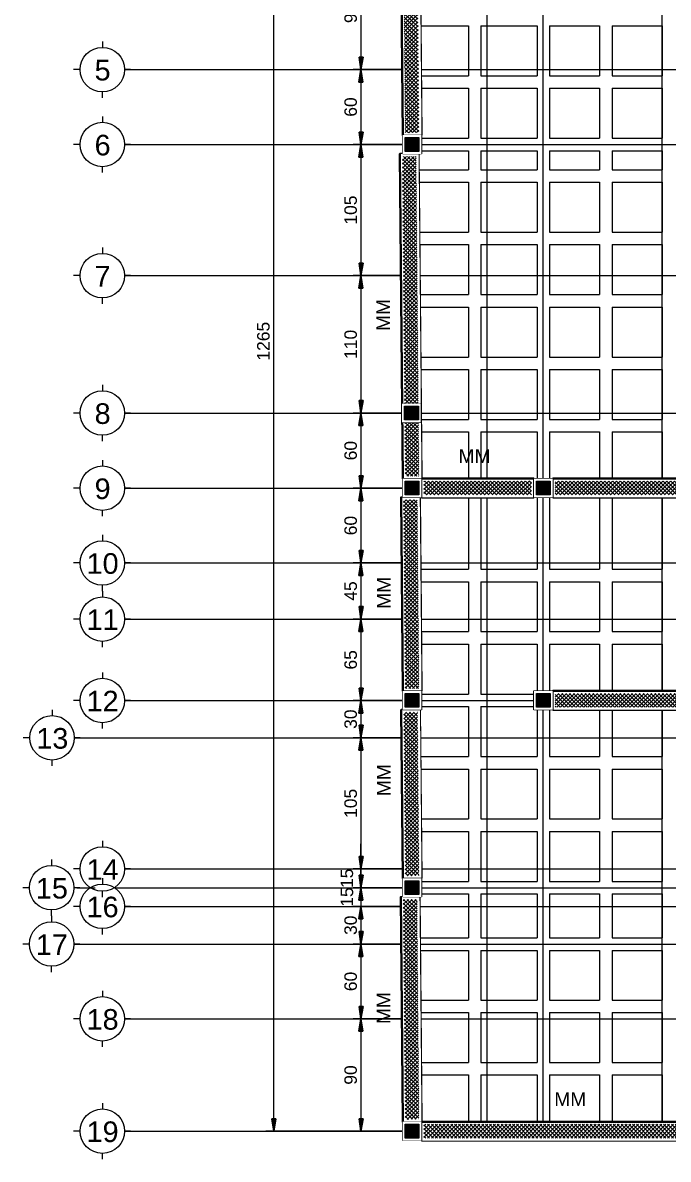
# Model space of a CAD drawing. Header units: metres. Extents: x -44 to 49.1, y -18.2 to 16.5.
# Drawn here: x -1.75 to 3.41, y 0.66 to 9.76 of the extents above; entities that cross this region are included whole.
import ezdxf
from ezdxf.enums import TextEntityAlignment as Align

# ---------------------------------------------------------------- set-up
doc = ezdxf.new("R2010")
doc.units = ezdxf.units.M
doc.set_wipeout_variables(frame=1)
doc.header["$PDMODE"] = 35
doc.linetypes.add('CENTER2', pattern=[1.125, 0.75, -0.125, 0.125, -0.125])
for name, color, linetype, lineweight in [('.S-Castillos', 1, 'Continuous', 5), ('.S-Cotas', 11, 'Continuous', 15), ('.S-Dimensiones', 11, 'Continuous', 15), ('.S-Ejes', 251, 'CENTER2', 5), ('.S-Muros', 1, 'Continuous', 30), ('.S-Nervaduras', 86, 'Continuous', 13), ('.S-Textos', 5, 'Continuous', 15)]:
    doc.layers.add(name, color=color, linetype=linetype, lineweight=lineweight)
doc.styles.add('General', font='arial.ttf')
doc.dimstyles.new('Generales', dxfattribs={"dimscale": 0, "dimtxt": 2, "dimasz": 2, "dimexe": 1.25, "dimexo": 0.625, "dimtad": 1, "dimdec": 0, "dimlfac": 100, "dimzin": 1, "dimdsep": 46, "dimtxsty": 'General', "dimblk": 'FLECHA', "dimcen": 2, "dimclrd": 11, "dimclre": 11, "dimclrt": 5, "dimadec": 0, "dimazin": 0, "dimtfac": 1, "dimtdec": 0, "dimtmove": 0, "dimatfit": 3, "dimfxl": 1, "dimlwd": 13, "dimlwe": 13, "dimarcsym": 0})

# ---------------------------------------------------------------- blocks, each defined once
blk = doc.blocks.new('*U34')
for p, q in [((0, 4.5), (0, 3.56)), ((-3.56, 0), (-4.63, 0)), ((4.5, 0), (3.56, 0)), ((4.03, 0), (6.98, 0)), ((0, -4.5), (0, -3.56))]:
    blk.add_line(p, q)
blk.add_circle((0, 0), 3.56)
at = {"color": 1, "style": 'General'}
blk.add_attdef('EJE', text='', height=3.3, dxfattribs=at).set_placement((0.04, -0.09), align=Align.MIDDLE_CENTER)
blk = doc.blocks.new('FLECHA')
at = {"linetype": 'Continuous'}
blk.add_hatch(color=5, dxfattribs=at).paths.add_polyline_path([(0, 0), (-1, 0.1621), (-1, -0.1574)])
at = {"color": 5, "linetype": 'Continuous'}
blk.add_line((-1, 0.1621), (-1, -0.1574), dxfattribs=at)
blk.add_lwpolyline([(-1, 0.1621), (0, 0), (-1, -0.1574)], dxfattribs=at)
blk = doc.blocks.new('*D51')
at = {"layer": '.S-Dimensiones', "color": 11, "linetype": 'Continuous', "lineweight": 13, "transparency": 16777216}
for p, q in [((1.3327, 10.2825), (0.8921, 10.2825)), ((0.9546, 10.1825), (0.9546, 9.4825)), ((1.3327, 9.3825), (0.8921, 9.3825))]:
    blk.add_line(p, q, dxfattribs=at)
at = {"layer": 'Defpoints', "color": 0, "transparency": 16777216}
for p in [(1.3639, 10.2825), (0.9546, 9.3825), (1.3639, 9.3825)]:
    blk.add_point(p, dxfattribs=at)
at = {"layer": '.S-Dimensiones', "color": 11, "lineweight": 13, "transparency": 16777216, "xscale": 0.1, "yscale": 0.1, "zscale": 0.1}
for p, rotation in [((0.9546, 10.2825), 90), ((0.9546, 9.3825), 270)]:
    blk.add_blockref('FLECHA', p, dxfattribs=dict(at, rotation=rotation))
at = {"layer": '.S-Dimensiones', "color": 5, "transparency": 16777216, "insert": (0.8723, 9.8325), "char_height": 0.1, "attachment_point": 5, "rotation": 90, "style": 'General'}
blk.add_mtext('90', dxfattribs=at)
blk = doc.blocks.new('*D52')
at = {"layer": '.S-Dimensiones', "color": 11, "linetype": 'Continuous', "lineweight": 13, "transparency": 16777216}
for p, q in [((1.3327, 9.3825), (0.8921, 9.3825)), ((0.9546, 9.2825), (0.9546, 8.8825)), ((1.3327, 8.7825), (0.8921, 8.7825))]:
    blk.add_line(p, q, dxfattribs=at)
at = {"layer": 'Defpoints', "color": 0, "transparency": 16777216}
for p in [(1.3639, 9.3825), (0.9546, 8.7825), (1.3639, 8.7825)]:
    blk.add_point(p, dxfattribs=at)
at = {"layer": '.S-Dimensiones', "color": 11, "lineweight": 13, "transparency": 16777216, "xscale": 0.1, "yscale": 0.1, "zscale": 0.1}
for p, rotation in [((0.9546, 9.3825), 90), ((0.9546, 8.7825), 270)]:
    blk.add_blockref('FLECHA', p, dxfattribs=dict(at, rotation=rotation))
at = {"layer": '.S-Dimensiones', "color": 5, "transparency": 16777216, "insert": (0.8723, 9.0825), "char_height": 0.1, "attachment_point": 5, "rotation": 90, "style": 'General'}
blk.add_mtext('60', dxfattribs=at)
blk = doc.blocks.new('*D53')
at = {"layer": '.S-Dimensiones', "color": 11, "linetype": 'Continuous', "lineweight": 13, "transparency": 16777216}
for p, q in [((1.3327, 8.7825), (0.8921, 8.7825)), ((0.9546, 8.6825), (0.9546, 7.8325)), ((1.3327, 7.7325), (0.8921, 7.7325))]:
    blk.add_line(p, q, dxfattribs=at)
at = {"layer": 'Defpoints', "color": 0, "transparency": 16777216}
for p in [(1.3639, 8.7825), (0.9546, 7.7325), (1.3639, 7.7325)]:
    blk.add_point(p, dxfattribs=at)
at = {"layer": '.S-Dimensiones', "color": 11, "lineweight": 13, "transparency": 16777216, "xscale": 0.1, "yscale": 0.1, "zscale": 0.1}
for p, rotation in [((0.9546, 8.7825), 90), ((0.9546, 7.7325), 270)]:
    blk.add_blockref('FLECHA', p, dxfattribs=dict(at, rotation=rotation))
at = {"layer": '.S-Dimensiones', "color": 5, "transparency": 16777216, "insert": (0.8723, 8.2575), "char_height": 0.1, "attachment_point": 5, "rotation": 90, "style": 'General'}
blk.add_mtext('105', dxfattribs=at)
blk = doc.blocks.new('*D54')
at = {"layer": '.S-Dimensiones', "color": 11, "linetype": 'Continuous', "lineweight": 13, "transparency": 16777216}
for p, q in [((1.3327, 7.7325), (0.8921, 7.7325)), ((0.9546, 7.6325), (0.9546, 6.7325)), ((1.3327, 6.6325), (0.8921, 6.6325))]:
    blk.add_line(p, q, dxfattribs=at)
at = {"layer": 'Defpoints', "color": 0, "transparency": 16777216}
for p in [(1.3639, 7.7325), (0.9546, 6.6325), (1.3639, 6.6325)]:
    blk.add_point(p, dxfattribs=at)
at = {"layer": '.S-Dimensiones', "color": 11, "lineweight": 13, "transparency": 16777216, "xscale": 0.1, "yscale": 0.1, "zscale": 0.1}
for p, rotation in [((0.9546, 7.7325), 90), ((0.9546, 6.6325), 270)]:
    blk.add_blockref('FLECHA', p, dxfattribs=dict(at, rotation=rotation))
at = {"layer": '.S-Dimensiones', "color": 5, "transparency": 16777216, "insert": (0.8723, 7.1825), "char_height": 0.1, "attachment_point": 5, "rotation": 90, "style": 'General'}
blk.add_mtext('110', dxfattribs=at)
blk = doc.blocks.new('*D55')
at = {"layer": '.S-Dimensiones', "color": 11, "linetype": 'Continuous', "lineweight": 13, "transparency": 16777216}
for p, q in [((1.3327, 6.6325), (0.8921, 6.6325)), ((0.9546, 6.5325), (0.9546, 6.1308)), ((1.3327, 6.0308), (0.8921, 6.0308))]:
    blk.add_line(p, q, dxfattribs=at)
at = {"layer": 'Defpoints', "color": 0, "transparency": 16777216}
for p in [(1.3639, 6.6325), (0.9546, 6.0308), (1.3639, 6.0308)]:
    blk.add_point(p, dxfattribs=at)
at = {"layer": '.S-Dimensiones', "color": 11, "lineweight": 13, "transparency": 16777216, "xscale": 0.1, "yscale": 0.1, "zscale": 0.1}
for p, rotation in [((0.9546, 6.6325), 90), ((0.9546, 6.0308), 270)]:
    blk.add_blockref('FLECHA', p, dxfattribs=dict(at, rotation=rotation))
at = {"layer": '.S-Dimensiones', "color": 5, "transparency": 16777216, "insert": (0.8723, 6.3316), "char_height": 0.1, "attachment_point": 5, "rotation": 90, "style": 'General'}
blk.add_mtext('60', dxfattribs=at)
blk = doc.blocks.new('*D56')
at = {"layer": '.S-Dimensiones', "color": 11, "linetype": 'Continuous', "lineweight": 13, "transparency": 16777216}
for p, q in [((1.3327, 6.0308), (0.8921, 6.0308)), ((0.9546, 5.9308), (0.9546, 5.5325)), ((1.3327, 5.4325), (0.8921, 5.4325))]:
    blk.add_line(p, q, dxfattribs=at)
at = {"layer": 'Defpoints', "color": 0, "transparency": 16777216}
for p in [(1.3639, 6.0308), (0.9546, 5.4325), (1.3639, 5.4325)]:
    blk.add_point(p, dxfattribs=at)
at = {"layer": '.S-Dimensiones', "color": 11, "lineweight": 13, "transparency": 16777216, "xscale": 0.1, "yscale": 0.1, "zscale": 0.1}
for p, rotation in [((0.9546, 6.0308), 90), ((0.9546, 5.4325), 270)]:
    blk.add_blockref('FLECHA', p, dxfattribs=dict(at, rotation=rotation))
at = {"layer": '.S-Dimensiones', "color": 5, "transparency": 16777216, "insert": (0.8723, 5.7316), "char_height": 0.1, "attachment_point": 5, "rotation": 90, "style": 'General'}
blk.add_mtext('60', dxfattribs=at)
blk = doc.blocks.new('*D57')
at = {"layer": '.S-Dimensiones', "color": 11, "linetype": 'Continuous', "lineweight": 13, "transparency": 16777216}
for p, q in [((1.3327, 5.4325), (0.8921, 5.4325)), ((0.9546, 5.3325), (0.9546, 5.0825)), ((1.3327, 4.9825), (0.8921, 4.9825))]:
    blk.add_line(p, q, dxfattribs=at)
at = {"layer": 'Defpoints', "color": 0, "transparency": 16777216}
for p in [(1.3639, 5.4325), (0.9546, 4.9825), (1.3639, 4.9825)]:
    blk.add_point(p, dxfattribs=at)
at = {"layer": '.S-Dimensiones', "color": 11, "lineweight": 13, "transparency": 16777216, "xscale": 0.1, "yscale": 0.1, "zscale": 0.1}
for p, rotation in [((0.9546, 5.4325), 90), ((0.9546, 4.9825), 270)]:
    blk.add_blockref('FLECHA', p, dxfattribs=dict(at, rotation=rotation))
at = {"layer": '.S-Dimensiones', "color": 5, "transparency": 16777216, "insert": (0.8725, 5.2075), "char_height": 0.1, "attachment_point": 5, "rotation": 90, "style": 'General'}
blk.add_mtext('45', dxfattribs=at)
blk = doc.blocks.new('*D58')
at = {"layer": '.S-Dimensiones', "color": 11, "linetype": 'Continuous', "lineweight": 13, "transparency": 16777216}
for p, q in [((1.3327, 4.9825), (0.8921, 4.9825)), ((0.9546, 4.8825), (0.9546, 4.4308)), ((1.3327, 4.3308), (0.8921, 4.3308))]:
    blk.add_line(p, q, dxfattribs=at)
at = {"layer": 'Defpoints', "color": 0, "transparency": 16777216}
for p in [(1.3639, 4.9825), (0.9546, 4.3308), (1.3639, 4.3308)]:
    blk.add_point(p, dxfattribs=at)
at = {"layer": '.S-Dimensiones', "color": 11, "lineweight": 13, "transparency": 16777216, "xscale": 0.1, "yscale": 0.1, "zscale": 0.1}
for p, rotation in [((0.9546, 4.9825), 90), ((0.9546, 4.3308), 270)]:
    blk.add_blockref('FLECHA', p, dxfattribs=dict(at, rotation=rotation))
at = {"layer": '.S-Dimensiones', "color": 5, "transparency": 16777216, "insert": (0.8723, 4.6566), "char_height": 0.1, "attachment_point": 5, "rotation": 90, "style": 'General'}
blk.add_mtext('65', dxfattribs=at)
blk = doc.blocks.new('*D59')
at = {"layer": '.S-Dimensiones', "color": 11, "linetype": 'Continuous', "lineweight": 13, "transparency": 16777216}
for p, q in [((1.3327, 4.3308), (0.8921, 4.3308)), ((0.9546, 4.2308), (0.9546, 4.1325)), ((1.3327, 4.0325), (0.8921, 4.0325))]:
    blk.add_line(p, q, dxfattribs=at)
at = {"layer": 'Defpoints', "color": 0, "transparency": 16777216}
for p in [(1.3639, 4.3308), (0.9546, 4.0325), (1.3639, 4.0325)]:
    blk.add_point(p, dxfattribs=at)
at = {"layer": '.S-Dimensiones', "color": 11, "lineweight": 13, "transparency": 16777216, "xscale": 0.1, "yscale": 0.1, "zscale": 0.1}
for p, rotation in [((0.9546, 4.3308), 90), ((0.9546, 4.0325), 270)]:
    blk.add_blockref('FLECHA', p, dxfattribs=dict(at, rotation=rotation))
at = {"layer": '.S-Dimensiones', "color": 5, "transparency": 16777216, "insert": (0.8723, 4.1816), "char_height": 0.1, "attachment_point": 5, "rotation": 90, "style": 'General'}
blk.add_mtext('30', dxfattribs=at)
blk = doc.blocks.new('*D60')
at = {"layer": '.S-Dimensiones', "color": 11, "linetype": 'Continuous', "lineweight": 13, "transparency": 16777216}
for p, q in [((1.3327, 4.0325), (0.8921, 4.0325)), ((0.9546, 3.9325), (0.9546, 3.0825)), ((1.3327, 2.9825), (0.8921, 2.9825))]:
    blk.add_line(p, q, dxfattribs=at)
at = {"layer": 'Defpoints', "color": 0, "transparency": 16777216}
for p in [(1.3639, 4.0325), (0.9546, 2.9825), (1.3639, 2.9825)]:
    blk.add_point(p, dxfattribs=at)
at = {"layer": '.S-Dimensiones', "color": 11, "lineweight": 13, "transparency": 16777216, "xscale": 0.1, "yscale": 0.1, "zscale": 0.1}
for p, rotation in [((0.9546, 4.0325), 90), ((0.9546, 2.9825), 270)]:
    blk.add_blockref('FLECHA', p, dxfattribs=dict(at, rotation=rotation))
at = {"layer": '.S-Dimensiones', "color": 5, "transparency": 16777216, "insert": (0.8723, 3.5075), "char_height": 0.1, "attachment_point": 5, "rotation": 90, "style": 'General'}
blk.add_mtext('105', dxfattribs=at)
blk = doc.blocks.new('*D61')
at = {"layer": '.S-Dimensiones', "color": 11, "linetype": 'Continuous', "lineweight": 13, "transparency": 16777216}
for p, q in [((0.9546, 3.0825), (0.9546, 3.1825)), ((1.3327, 2.9825), (0.8921, 2.9825)), ((0.9546, 2.9825), (0.9546, 2.8325)), ((0.9546, 2.9825), (0.9546, 2.8325)), ((1.3327, 2.8325), (0.8921, 2.8325)), ((0.9546, 2.7325), (0.9546, 2.6325))]:
    blk.add_line(p, q, dxfattribs=at)
at = {"layer": 'Defpoints', "color": 0, "transparency": 16777216}
for p in [(1.3639, 2.9825), (0.9546, 2.8325), (1.3639, 2.8325)]:
    blk.add_point(p, dxfattribs=at)
at = {"layer": '.S-Dimensiones', "color": 11, "lineweight": 13, "transparency": 16777216, "xscale": 0.1, "yscale": 0.1, "zscale": 0.1}
for p, rotation in [((0.9546, 2.9825), 270), ((0.9546, 2.8325), 90)]:
    blk.add_blockref('FLECHA', p, dxfattribs=dict(at, rotation=rotation))
at = {"layer": '.S-Dimensiones', "color": 5, "transparency": 16777216, "insert": (0.8421, 2.9075), "char_height": 0.1, "attachment_point": 5, "rotation": 90, "style": 'General'}
blk.add_mtext('15', dxfattribs=at)
blk = doc.blocks.new('*D62')
at = {"layer": '.S-Dimensiones', "color": 11, "linetype": 'Continuous', "lineweight": 13, "transparency": 16777216}
for p, q in [((0.9546, 2.9325), (0.9546, 3.0325)), ((1.3327, 2.8325), (0.8921, 2.8325)), ((0.9546, 2.8325), (0.9546, 2.6825)), ((0.9546, 2.8325), (0.9546, 2.6825)), ((1.3327, 2.6825), (0.8921, 2.6825)), ((0.9546, 2.5825), (0.9546, 2.4825))]:
    blk.add_line(p, q, dxfattribs=at)
at = {"layer": 'Defpoints', "color": 0, "transparency": 16777216}
for p in [(1.3639, 2.8325), (0.9546, 2.6825), (1.3639, 2.6825)]:
    blk.add_point(p, dxfattribs=at)
at = {"layer": '.S-Dimensiones', "color": 11, "lineweight": 13, "transparency": 16777216, "xscale": 0.1, "yscale": 0.1, "zscale": 0.1}
for p, rotation in [((0.9546, 2.8325), 270), ((0.9546, 2.6825), 90)]:
    blk.add_blockref('FLECHA', p, dxfattribs=dict(at, rotation=rotation))
at = {"layer": '.S-Dimensiones', "color": 5, "transparency": 16777216, "insert": (0.8426, 2.7575), "char_height": 0.1, "attachment_point": 5, "rotation": 90, "style": 'General'}
blk.add_mtext('15', dxfattribs=at)
blk = doc.blocks.new('*D63')
at = {"layer": '.S-Dimensiones', "color": 11, "linetype": 'Continuous', "lineweight": 13, "transparency": 16777216}
for p, q in [((1.3327, 2.6825), (0.8921, 2.6825)), ((0.9546, 2.5825), (0.9546, 2.4808)), ((1.3327, 2.3808), (0.8921, 2.3808))]:
    blk.add_line(p, q, dxfattribs=at)
at = {"layer": 'Defpoints', "color": 0, "transparency": 16777216}
for p in [(1.3639, 2.6825), (0.9546, 2.3808), (1.3639, 2.3808)]:
    blk.add_point(p, dxfattribs=at)
at = {"layer": '.S-Dimensiones', "color": 11, "lineweight": 13, "transparency": 16777216, "xscale": 0.1, "yscale": 0.1, "zscale": 0.1}
for p, rotation in [((0.9546, 2.6825), 90), ((0.9546, 2.3808), 270)]:
    blk.add_blockref('FLECHA', p, dxfattribs=dict(at, rotation=rotation))
at = {"layer": '.S-Dimensiones', "color": 5, "transparency": 16777216, "insert": (0.8723, 2.5316), "char_height": 0.1, "attachment_point": 5, "rotation": 90, "style": 'General'}
blk.add_mtext('30', dxfattribs=at)
blk = doc.blocks.new('*D64')
at = {"layer": '.S-Dimensiones', "color": 11, "linetype": 'Continuous', "lineweight": 13, "transparency": 16777216}
for p, q in [((1.3327, 2.3808), (0.8921, 2.3808)), ((0.9546, 2.2808), (0.9546, 1.8825)), ((1.3327, 1.7825), (0.8921, 1.7825))]:
    blk.add_line(p, q, dxfattribs=at)
at = {"layer": 'Defpoints', "color": 0, "transparency": 16777216}
for p in [(1.3639, 2.3808), (0.9546, 1.7825), (1.3639, 1.7825)]:
    blk.add_point(p, dxfattribs=at)
at = {"layer": '.S-Dimensiones', "color": 11, "lineweight": 13, "transparency": 16777216, "xscale": 0.1, "yscale": 0.1, "zscale": 0.1}
for p, rotation in [((0.9546, 2.3808), 90), ((0.9546, 1.7825), 270)]:
    blk.add_blockref('FLECHA', p, dxfattribs=dict(at, rotation=rotation))
at = {"layer": '.S-Dimensiones', "color": 5, "transparency": 16777216, "insert": (0.8723, 2.0816), "char_height": 0.1, "attachment_point": 5, "rotation": 90, "style": 'General'}
blk.add_mtext('60', dxfattribs=at)
blk = doc.blocks.new('*D65')
at = {"layer": '.S-Dimensiones', "color": 11, "linetype": 'Continuous', "lineweight": 13, "transparency": 16777216}
for p, q in [((1.3327, 1.7825), (0.8921, 1.7825)), ((0.9546, 1.6825), (0.9546, 0.983)), ((1.3327, 0.883), (0.8921, 0.883))]:
    blk.add_line(p, q, dxfattribs=at)
at = {"layer": 'Defpoints', "color": 0, "transparency": 16777216}
for p in [(1.3639, 1.7825), (0.9546, 0.883), (1.3639, 0.883)]:
    blk.add_point(p, dxfattribs=at)
at = {"layer": '.S-Dimensiones', "color": 11, "lineweight": 13, "transparency": 16777216, "xscale": 0.1, "yscale": 0.1, "zscale": 0.1}
for p, rotation in [((0.9546, 1.7825), 90), ((0.9546, 0.883), 270)]:
    blk.add_blockref('FLECHA', p, dxfattribs=dict(at, rotation=rotation))
at = {"layer": '.S-Dimensiones', "color": 5, "transparency": 16777216, "insert": (0.8723, 1.3327), "char_height": 0.1, "attachment_point": 5, "rotation": 90, "style": 'General'}
blk.add_mtext('90', dxfattribs=at)
blk = doc.blocks.new('*D66')
at = {"layer": '.S-Dimensiones', "color": 11, "linetype": 'Continuous', "lineweight": 13, "transparency": 16777216}
for p, q in [((0.9234, 13.5325), (0.1936, 13.5325)), ((0.2561, 0.983), (0.2561, 13.4325)), ((0.9234, 0.883), (0.1936, 0.883))]:
    blk.add_line(p, q, dxfattribs=at)
at = {"layer": 'Defpoints', "color": 0, "transparency": 16777216}
for p in [(0.2561, 13.5325), (0.9546, 13.5325), (0.9546, 0.883)]:
    blk.add_point(p, dxfattribs=at)
at = {"layer": '.S-Dimensiones', "color": 11, "lineweight": 13, "transparency": 16777216, "xscale": 0.1, "yscale": 0.1, "zscale": 0.1}
for p, rotation in [((0.2561, 13.5325), 90), ((0.2561, 0.883), 270)]:
    blk.add_blockref('FLECHA', p, dxfattribs=dict(at, rotation=rotation))
at = {"layer": '.S-Dimensiones', "color": 5, "transparency": 16777216, "insert": (0.1738, 7.2077), "char_height": 0.1, "attachment_point": 5, "rotation": 90, "style": 'General'}
blk.add_mtext('1265', dxfattribs=at)
blk = doc.blocks.new('*U168')
blk.add_lwpolyline([(-0.0751, -0.075), (-0.0751, 0.075), (0.0749, 0.075), (0.0749, -0.075), (-0.0751, -0.075)])
blk.add_wipeout([(-0.0751, -0.075), (0.0749, -0.075), (0.0749, 0.075), (-0.0751, 0.075)])
h = blk.add_hatch(color=256)
h.dxf.hatch_style = 1
h.paths.add_polyline_path([(-0.0551, -0.055), (-0.0551, 0.055), (0.0549, 0.055), (0.0549, -0.055)])
blk.add_lwpolyline([(-0.0551, -0.055), (-0.0551, 0.055), (0.0549, 0.055), (0.0549, -0.055)], close=True)
blk = doc.blocks.new('*U1092')
for points in [[(-0.5, -0.075), (1.9333, -0.075), (1.9333, 0.075), (-0.5, 0.075)], [(-0.48, -0.055), (1.9133, -0.055), (1.9133, 0.055), (-0.48, 0.055)]]:
    blk.add_lwpolyline(points, close=True)
blk.add_wipeout([(-0.5, -0.075), (1.9333, -0.075), (1.9333, 0.075), (-0.5, 0.075)])
at = {"linetype": 'ByBlock', "lineweight": 5}
h = blk.add_hatch(dxfattribs=at)
h.set_pattern_fill('ANSI37', color=2, scale=0.0069)
h.set_pattern_definition([(45, (1.4333, 8e-16), (-0.01549094, 0.01549094), []), (135, (1.4333, 8e-16), (-0.01549094, -0.01549094), [])])
h.paths.add_polyline_path([(1.9133, -0.055), (1.9133, 0.055), (-0.48, 0.055), (-0.48, -0.055)])
blk.add_line((-0.5, 0.075), (1.9333, 0.075))
blk = doc.blocks.new('*U1094')
for points in [[(-0.5, -0.075), (2.4, -0.075), (2.4, 0.075), (-0.5, 0.075)], [(-0.48, -0.055), (2.38, -0.055), (2.38, 0.055), (-0.48, 0.055)]]:
    blk.add_lwpolyline(points, close=True)
blk.add_wipeout([(-0.5, -0.075), (2.4, -0.075), (2.4, 0.075), (-0.5, 0.075)])
at = {"linetype": 'ByBlock', "lineweight": 5}
h = blk.add_hatch(dxfattribs=at)
h.set_pattern_fill('ANSI37', color=2, scale=0.0069)
h.set_pattern_definition([(45, (1.9, 1e-15), (-0.01549094, 0.01549094), []), (135, (1.9, 1e-15), (-0.01549094, -0.01549094), [])])
h.paths.add_polyline_path([(2.38, -0.055), (2.38, 0.055), (-0.48, 0.055), (-0.48, -0.055)])
blk.add_line((-0.5, 0.075), (2.4, 0.075))
blk = doc.blocks.new('*U1096')
for points in [[(-0.5, -0.075), (2.3999, -0.075), (2.3999, 0.075), (-0.5, 0.075)], [(-0.48, -0.055), (2.3799, -0.055), (2.3799, 0.055), (-0.48, 0.055)]]:
    blk.add_lwpolyline(points, close=True)
blk.add_wipeout([(-0.5, -0.075), (2.3999, -0.075), (2.3999, 0.075), (-0.5, 0.075)])
at = {"linetype": 'ByBlock', "lineweight": 5}
h = blk.add_hatch(dxfattribs=at)
h.set_pattern_fill('ANSI37', color=2, scale=0.0069)
h.set_pattern_definition([(45, (1.8999, 1e-15), (-0.01549094, 0.01549094), []), (135, (1.8999, 1e-15), (-0.01549094, -0.01549094), [])])
h.paths.add_polyline_path([(2.3799, -0.055), (2.3799, 0.055), (-0.48, 0.055), (-0.48, -0.055)])
blk.add_line((-0.5, 0.075), (2.3999, 0.075))
blk = doc.blocks.new('*U1090')
for points in [[(-0.5, -0.075), (0.4, -0.075), (0.4, 0.075), (-0.5, 0.075)], [(-0.48, -0.055), (0.38, -0.055), (0.38, 0.055), (-0.48, 0.055)]]:
    blk.add_lwpolyline(points, close=True)
blk.add_wipeout([(-0.5, -0.075), (0.4, -0.075), (0.4, 0.075), (-0.5, 0.075)])
at = {"linetype": 'ByBlock', "lineweight": 5}
h = blk.add_hatch(dxfattribs=at)
h.set_pattern_fill('ANSI37', color=2, scale=0.0069)
h.set_pattern_definition([(45, (-0.1, -6e-17), (-0.0154909, 0.0154909), []), (135, (-0.1, -6e-17), (-0.0154909, -0.0154909), [])])
h.paths.add_polyline_path([(0.38, -0.055), (0.38, 0.055), (-0.48, 0.055), (-0.48, -0.055)])
blk.add_line((-0.5, 0.075), (0.4, 0.075))
blk = doc.blocks.new('*U1091')
for points in [[(-0.5, -0.0705), (1.3007, -0.0705), (1.3007, 0.0795), (-0.5, 0.0795)], [(-0.48, -0.0505), (1.2807, -0.0505), (1.2807, 0.0595), (-0.48, 0.0595)]]:
    blk.add_lwpolyline(points, close=True)
blk.add_wipeout([(-0.5, -0.0705), (1.3007, -0.0705), (1.3007, 0.0795), (-0.5, 0.0795)])
at = {"linetype": 'ByBlock', "lineweight": 5}
h = blk.add_hatch(dxfattribs=at)
h.set_pattern_fill('ANSI37', color=2, scale=0.0069)
h.set_pattern_definition([(45, (0.800732, 0.009042), (-0.01549094, 0.01549094), []), (135, (0.800732, 0.009042), (-0.01549094, -0.01549094), [])])
h.paths.add_polyline_path([(1.2807, -0.0505), (1.2807, 0.0595), (-0.48, 0.0595), (-0.48, -0.0505)])
blk.add_line((-0.5, 0.0795), (1.3007, 0.0795))
blk = doc.blocks.new('*U1114')
for points in [[(-0.5, -0.0705), (1.0501, -0.0705), (1.0501, 0.0795), (-0.5, 0.0795)], [(-0.48, -0.0505), (1.0301, -0.0505), (1.0301, 0.0595), (-0.48, 0.0595)]]:
    blk.add_lwpolyline(points, close=True)
blk.add_wipeout([(-0.5, -0.0705), (1.0501, -0.0705), (1.0501, 0.0795), (-0.5, 0.0795)])
at = {"linetype": 'ByBlock', "lineweight": 5}
h = blk.add_hatch(dxfattribs=at)
h.set_pattern_fill('ANSI37', color=2, scale=0.0069)
h.set_pattern_definition([(45, (0.550082, 0.009042), (-0.01549094, 0.01549094), []), (135, (0.550082, 0.009042), (-0.01549094, -0.01549094), [])])
h.paths.add_polyline_path([(1.0301, -0.0505), (1.0301, 0.0595), (-0.48, 0.0595), (-0.48, -0.0505)])
blk.add_line((-0.5, 0.0795), (1.0501, 0.0795))
blk = doc.blocks.new('*U1112')
for points in [[(-0.5, -0.0705), (1.5564, -0.0705), (1.5564, 0.0795), (-0.5, 0.0795)], [(-0.48, -0.0505), (1.5364, -0.0505), (1.5364, 0.0595), (-0.48, 0.0595)]]:
    blk.add_lwpolyline(points, close=True)
blk.add_wipeout([(-0.5, -0.0705), (1.5564, -0.0705), (1.5564, 0.0795), (-0.5, 0.0795)])
at = {"linetype": 'ByBlock', "lineweight": 5}
h = blk.add_hatch(dxfattribs=at)
h.set_pattern_fill('ANSI37', color=2, scale=0.0069)
h.set_pattern_definition([(45, (1.056388, 0.009042), (-0.01549094, 0.01549094), []), (135, (1.056388, 0.009042), (-0.01549094, -0.01549094), [])])
h.paths.add_polyline_path([(1.5364, -0.0505), (1.5364, 0.0595), (-0.48, 0.0595), (-0.48, -0.0505)])
blk.add_line((-0.5, 0.0795), (1.5564, 0.0795))
blk = doc.blocks.new('*U1113')
for points in [[(-0.5, -0.0705), (2.1001, -0.0705), (2.1001, 0.0795), (-0.5, 0.0795)], [(-0.48, -0.0505), (2.0801, -0.0505), (2.0801, 0.0595), (-0.48, 0.0595)]]:
    blk.add_lwpolyline(points, close=True)
blk.add_wipeout([(-0.5, -0.0705), (2.1001, -0.0705), (2.1001, 0.0795), (-0.5, 0.0795)])
at = {"linetype": 'ByBlock', "lineweight": 5}
h = blk.add_hatch(dxfattribs=at)
h.set_pattern_fill('ANSI37', color=2, scale=0.0069)
h.set_pattern_definition([(45, (1.600082, 0.009042), (-0.01549094, 0.01549094), []), (135, (1.600082, 0.009042), (-0.01549094, -0.01549094), [])])
h.paths.add_polyline_path([(2.0801, -0.0505), (2.0801, 0.0595), (-0.48, 0.0595), (-0.48, -0.0505)])
blk.add_line((-0.5, 0.0795), (2.1001, 0.0795))
blk = doc.blocks.new('*U1115')
for points in [[(-0.5, -0.0705), (0.8489, -0.0705), (0.8489, 0.0795), (-0.5, 0.0795)], [(-0.48, -0.0505), (0.8289, -0.0505), (0.8289, 0.0595), (-0.48, 0.0595)]]:
    blk.add_lwpolyline(points, close=True)
blk.add_wipeout([(-0.5, -0.0705), (0.8489, -0.0705), (0.8489, 0.0795), (-0.5, 0.0795)])
at = {"linetype": 'ByBlock', "lineweight": 5}
h = blk.add_hatch(dxfattribs=at)
h.set_pattern_fill('ANSI37', color=2, scale=0.0069)
h.set_pattern_definition([(45, (0.34892, 0.009042), (-0.01549094, 0.01549094), []), (135, (0.34892, 0.009042), (-0.01549094, -0.01549094), [])])
h.paths.add_polyline_path([(0.8289, -0.0505), (0.8289, 0.0595), (-0.48, 0.0595), (-0.48, -0.0505)])
blk.add_line((-0.5, 0.0795), (0.8489, 0.0795))

msp = doc.modelspace()

# ---------------------------------------------------------------- linework, layer by layer
at = {"layer": '.S-Ejes', "ltscale": 15}
for p, q in [((1.3639, 0.883), (1.3639, 15.1829)), ((1.9639, 0.883), (1.9639, 15.1829)), ((2.4139, 0.883), (2.4139, 15.1829)), ((3.3639, 0.883), (3.3639, 15.1829)), ((-0.9372, 9.3825), (9.1139, 9.3825)), ((-0.9372, 8.7825), (9.1139, 8.7825)), ((-0.9372, 7.7325), (9.1139, 7.7325)), ((-0.9372, 6.6325), (9.1139, 6.6325)), ((-0.9372, 6.0308), (9.1139, 6.0308)), ((-0.9372, 5.4325), (9.1139, 5.4325)), ((-0.9372, 4.9825), (9.1139, 4.9825)), ((-0.9372, 4.3308), (9.1139, 4.3308)), ((-1.3396, 4.0325), (9.1139, 4.0325)), ((-0.9372, 2.9825), (9.1139, 2.9825)), ((-1.0192, 2.8325), (9.1139, 2.8325)), ((-0.9372, 2.6825), (9.1139, 2.6825)), ((-1.3431, 2.3808), (9.1139, 2.3808)), ((-0.9372, 1.7825), (9.1139, 1.7825)), ((-0.9372, 0.883), (9.1139, 0.883))]:
    msp.add_line(p, q, dxfattribs=at)
at = {"layer": '.S-Nervaduras'}
for p, q in [((1.3639, 9.7325), (1.8139, 9.7325)), ((1.8139, 9.7325), (1.8139, 9.3325)), ((1.9139, 9.7325), (1.9139, 9.3325)), ((1.9139, 9.7325), (2.3639, 9.7325)), ((2.3639, 9.7325), (2.3639, 9.3325)), ((2.4639, 9.7325), (2.4639, 9.3325)), ((2.4639, 9.7325), (2.8639, 9.7325)), ((2.8639, 9.7325), (2.8639, 9.3325)), ((2.9639, 9.7325), (2.9639, 9.3325)), ((2.9639, 9.7325), (3.3639, 9.7325)), ((3.3639, 9.7325), (3.3639, 9.3325)), ((1.3639, 9.3325), (1.8139, 9.3325)), ((1.9139, 9.3325), (2.3639, 9.3325)), ((2.4639, 9.3325), (2.8639, 9.3325)), ((2.9639, 9.3325), (3.3639, 9.3325)), ((1.3639, 9.2325), (1.8139, 9.2325)), ((1.8139, 9.2325), (1.8139, 8.8325)), ((1.9139, 9.2325), (1.9139, 8.8325)), ((1.9139, 9.2325), (2.3639, 9.2325)), ((2.3639, 9.2325), (2.3639, 8.8325)), ((2.4639, 9.2325), (2.4639, 8.8325)), ((2.4639, 9.2325), (2.8639, 9.2325)), ((2.8639, 9.2325), (2.8639, 8.8325)), ((2.9639, 9.2325), (2.9639, 8.8325)), ((2.9639, 9.2325), (3.3639, 9.2325)), ((3.3639, 9.2325), (3.3639, 8.8325)), ((1.3639, 8.8325), (1.8139, 8.8325)), ((1.9139, 8.8325), (2.3639, 8.8325)), ((2.4639, 8.8325), (2.8639, 8.8325)), ((2.9639, 8.8325), (3.3639, 8.8325)), ((1.3639, 8.7325), (1.8139, 8.7325)), ((1.8139, 8.7325), (1.8139, 8.5808)), ((1.9139, 8.7325), (1.9139, 8.5808)), ((1.9139, 8.7325), (2.3639, 8.7325)), ((2.3639, 8.7325), (2.3639, 8.5808)), ((2.4639, 8.7325), (2.4639, 8.5808)), ((2.4639, 8.7325), (2.8639, 8.7325)), ((2.8639, 8.7325), (2.8639, 8.5808)), ((2.9639, 8.7325), (2.9639, 8.5808)), ((2.9639, 8.7325), (3.3639, 8.7325)), ((3.3639, 8.7325), (3.3639, 8.5808)), ((1.3639, 8.5808), (1.8139, 8.5808)), ((1.9139, 8.5808), (2.3639, 8.5808)), ((2.4639, 8.5808), (2.8639, 8.5808)), ((2.9639, 8.5808), (3.3639, 8.5808)), ((1.3639, 8.4808), (1.8139, 8.4808)), ((1.8139, 8.4808), (1.8139, 8.0808)), ((1.9139, 8.4808), (1.9139, 8.0808)), ((1.9139, 8.4808), (2.3639, 8.4808)), ((2.3639, 8.4808), (2.3639, 8.0808)), ((2.4639, 8.4808), (2.4639, 8.0808)), ((2.4639, 8.4808), (2.8639, 8.4808)), ((2.8639, 8.4808), (2.8639, 8.0808)), ((2.9639, 8.4808), (2.9639, 8.0808)), ((2.9639, 8.4808), (3.3639, 8.4808)), ((3.3639, 8.4808), (3.3639, 8.0808)), ((1.3639, 8.0808), (1.8139, 8.0808)), ((1.9139, 8.0808), (2.3639, 8.0808)), ((2.4639, 8.0808), (2.8639, 8.0808)), ((2.9639, 8.0808), (3.3639, 8.0808)), ((1.3639, 7.9808), (1.8139, 7.9808)), ((1.8139, 7.9808), (1.8139, 7.5808)), ((1.9139, 7.9808), (1.9139, 7.5808)), ((1.9139, 7.9808), (2.3639, 7.9808)), ((2.3639, 7.9808), (2.3639, 7.5808)), ((2.4639, 7.9808), (2.4639, 7.5808)), ((2.4639, 7.9808), (2.8639, 7.9808)), ((2.8639, 7.9808), (2.8639, 7.5808)), ((2.9639, 7.9808), (2.9639, 7.5808)), ((2.9639, 7.9808), (3.3639, 7.9808)), ((3.3639, 7.9808), (3.3639, 7.5808)), ((1.3639, 7.5808), (1.8139, 7.5808)), ((1.9139, 7.5808), (2.3639, 7.5808)), ((2.4639, 7.5808), (2.8639, 7.5808)), ((2.9639, 7.5808), (3.3639, 7.5808)), ((1.3639, 7.4808), (1.8139, 7.4808)), ((1.8139, 7.4808), (1.8139, 7.0808)), ((1.9139, 7.4808), (1.9139, 7.0808)), ((1.9139, 7.4808), (2.3639, 7.4808)), ((2.3639, 7.4808), (2.3639, 7.0808)), ((2.4639, 7.4808), (2.4639, 7.0808)), ((2.4639, 7.4808), (2.8639, 7.4808)), ((2.8639, 7.4808), (2.8639, 7.0808)), ((2.9639, 7.4808), (2.9639, 7.0808)), ((2.9639, 7.4808), (3.3639, 7.4808)), ((3.3639, 7.4808), (3.3639, 7.0808)), ((1.3639, 7.0808), (1.8139, 7.0808)), ((1.9139, 7.0808), (2.3639, 7.0808)), ((2.4639, 7.0808), (2.8639, 7.0808)), ((2.9639, 7.0808), (3.3639, 7.0808)), ((1.3639, 6.9808), (1.8139, 6.9808)), ((1.8139, 6.9808), (1.8139, 6.5808)), ((1.9139, 6.9808), (1.9139, 6.5808)), ((1.9139, 6.9808), (2.3639, 6.9808)), ((2.3639, 6.9808), (2.3639, 6.5808)), ((2.4639, 6.9808), (2.4639, 6.5808)), ((2.4639, 6.9808), (2.8639, 6.9808)), ((2.8639, 6.9808), (2.8639, 6.5808)), ((2.9639, 6.9808), (2.9639, 6.5808)), ((2.9639, 6.9808), (3.3639, 6.9808)), ((3.3639, 6.9808), (3.3639, 6.5808)), ((1.3639, 6.5808), (1.8139, 6.5808)), ((1.9139, 6.5808), (2.3639, 6.5808)), ((2.4639, 6.5808), (2.8639, 6.5808)), ((2.9639, 6.5808), (3.3639, 6.5808)), ((1.3639, 6.4808), (1.8139, 6.4808)), ((1.8139, 6.4808), (1.8139, 5.3825)), ((1.9139, 6.4808), (1.9139, 5.3825)), ((1.9139, 6.4808), (2.3639, 6.4808)), ((2.3639, 6.4808), (2.3639, 5.3825)), ((2.4639, 6.4808), (2.4639, 5.3825)), ((2.4639, 6.4808), (2.8639, 6.4808)), ((2.8639, 6.4808), (2.8639, 5.3825)), ((2.9639, 6.4808), (2.9639, 5.3825)), ((2.9639, 6.4808), (3.3639, 6.4808)), ((3.3639, 6.4808), (3.3639, 5.3825)), ((1.3639, 5.3825), (1.8139, 5.3825)), ((1.9139, 5.3825), (2.3639, 5.3825)), ((2.4639, 5.3825), (2.8639, 5.3825)), ((2.9639, 5.3825), (3.3639, 5.3825)), ((1.3639, 5.2825), (1.8139, 5.2825)), ((1.8139, 5.2825), (1.8139, 4.8825)), ((1.9139, 5.2825), (1.9139, 4.8825)), ((1.9139, 5.2825), (2.3639, 5.2825)), ((2.3639, 5.2825), (2.3639, 4.8825)), ((2.4639, 5.2825), (2.4639, 4.8825)), ((2.4639, 5.2825), (2.8639, 5.2825)), ((2.8639, 5.2825), (2.8639, 4.8825)), ((2.9639, 5.2825), (2.9639, 4.8825)), ((2.9639, 5.2825), (3.3639, 5.2825)), ((3.3639, 5.2825), (3.3639, 4.8825)), ((1.3639, 4.8825), (1.8139, 4.8825)), ((1.9139, 4.8825), (2.3639, 4.8825)), ((2.4639, 4.8825), (2.8639, 4.8825)), ((2.9639, 4.8825), (3.3639, 4.8825)), ((1.3639, 4.7825), (1.8139, 4.7825)), ((1.8139, 4.7825), (1.8139, 4.3825)), ((1.9139, 4.7825), (1.9139, 4.3825)), ((1.9139, 4.7825), (2.3639, 4.7825)), ((2.3639, 4.7825), (2.3639, 4.3325)), ((2.4639, 4.7825), (2.4639, 4.3325)), ((2.4639, 4.7825), (2.8639, 4.7825)), ((2.8639, 4.7825), (2.8639, 4.3325)), ((2.9639, 4.7825), (2.9639, 4.3325)), ((2.9639, 4.7825), (3.3639, 4.7825)), ((3.3639, 4.7825), (3.3639, 4.3325)), ((1.3639, 4.3825), (1.8139, 4.3825)), ((1.9139, 4.3825), (2.3639, 4.3825)), ((1.3639, 4.2825), (1.8139, 4.2825)), ((1.8139, 4.2825), (1.8139, 3.8825)), ((1.9139, 4.2825), (1.9139, 3.8825)), ((1.9139, 4.2825), (2.3639, 4.2825)), ((2.3639, 4.2825), (2.3639, 3.8825)), ((2.4639, 4.3308), (2.4639, 3.8825)), ((2.8639, 4.3308), (2.8639, 3.8825)), ((2.9639, 4.3308), (2.9639, 3.8825)), ((3.3639, 4.3308), (3.3639, 3.8825)), ((1.3639, 3.8825), (1.8139, 3.8825)), ((1.9139, 3.8825), (2.3639, 3.8825)), ((2.4639, 3.8825), (2.8639, 3.8825)), ((2.9639, 3.8825), (3.3639, 3.8825)), ((1.3639, 3.7825), (1.8139, 3.7825)), ((1.8139, 3.7825), (1.8139, 3.3825)), ((1.9139, 3.7825), (1.9139, 3.3825)), ((1.9139, 3.7825), (2.3639, 3.7825)), ((2.3639, 3.7825), (2.3639, 3.3825)), ((2.4639, 3.7825), (2.4639, 3.3825)), ((2.4639, 3.7825), (2.8639, 3.7825)), ((2.8639, 3.7825), (2.8639, 3.3825)), ((2.9639, 3.7825), (2.9639, 3.3825)), ((2.9639, 3.7825), (3.3639, 3.7825)), ((3.3639, 3.7825), (3.3639, 3.3825)), ((1.3639, 3.3825), (1.8139, 3.3825)), ((1.9139, 3.3825), (2.3639, 3.3825)), ((2.4639, 3.3825), (2.8639, 3.3825)), ((2.9639, 3.3825), (3.3639, 3.3825)), ((1.3639, 3.2825), (1.8139, 3.2825)), ((1.8139, 3.2825), (1.8139, 2.8825)), ((1.9139, 3.2825), (1.9139, 2.8825)), ((1.9139, 3.2825), (2.3639, 3.2825)), ((2.3639, 3.2825), (2.3639, 2.8825)), ((2.4639, 3.2825), (2.4639, 2.8825)), ((2.4639, 3.2825), (2.8639, 3.2825)), ((2.8639, 3.2825), (2.8639, 2.8825)), ((2.9639, 3.2825), (2.9639, 2.8825)), ((2.9639, 3.2825), (3.3639, 3.2825)), ((3.3639, 3.2825), (3.3639, 2.8825)), ((1.3639, 2.8825), (1.8139, 2.8825)), ((1.9139, 2.8825), (2.3639, 2.8825)), ((2.4639, 2.8825), (2.8639, 2.8825)), ((2.9639, 2.8825), (3.3639, 2.8825)), ((1.3639, 2.7825), (1.8139, 2.7825)), ((1.8139, 2.7825), (1.8139, 2.4308)), ((1.9139, 2.7825), (1.9139, 2.4308)), ((1.9139, 2.7825), (2.3639, 2.7825)), ((2.3639, 2.7825), (2.3639, 2.4308)), ((2.4639, 2.7825), (2.4639, 2.4308)), ((2.4639, 2.7825), (2.8639, 2.7825)), ((2.8639, 2.7825), (2.8639, 2.4308)), ((2.9639, 2.7825), (2.9639, 2.4308)), ((2.9639, 2.7825), (3.3639, 2.7825)), ((3.3639, 2.7825), (3.3639, 2.4308)), ((1.3639, 2.4308), (1.8139, 2.4308)), ((1.9139, 2.4308), (2.3639, 2.4308)), ((2.4639, 2.4308), (2.8639, 2.4308)), ((2.9639, 2.4308), (3.3639, 2.4308)), ((1.3639, 2.3308), (1.8139, 2.3308)), ((1.8139, 2.3308), (1.8139, 1.933)), ((1.9139, 2.3308), (1.9139, 1.933)), ((1.9139, 2.3308), (2.3639, 2.3308)), ((2.3639, 2.3308), (2.3639, 1.933)), ((2.4639, 2.3308), (2.4639, 1.933)), ((2.4639, 2.3308), (2.8639, 2.3308)), ((2.8639, 2.3308), (2.8639, 1.933)), ((2.9639, 2.3308), (2.9639, 1.933)), ((2.9639, 2.3308), (3.3639, 2.3308)), ((3.3639, 2.3308), (3.3639, 1.933)), ((1.3639, 1.933), (1.8139, 1.933)), ((1.9139, 1.933), (2.3639, 1.933)), ((2.4639, 1.933), (2.8639, 1.933)), ((2.9639, 1.933), (3.3639, 1.933)), ((1.3639, 1.833), (1.8139, 1.833)), ((1.8139, 1.833), (1.8139, 1.433)), ((1.9139, 1.833), (1.9139, 1.433)), ((1.9139, 1.833), (2.3639, 1.833)), ((2.3639, 1.833), (2.3639, 1.433)), ((2.4639, 1.833), (2.4639, 1.433)), ((2.4639, 1.833), (2.8639, 1.833)), ((2.8639, 1.833), (2.8639, 1.433)), ((2.9639, 1.833), (2.9639, 1.433)), ((2.9639, 1.833), (3.3639, 1.833)), ((3.3639, 1.833), (3.3639, 1.433)), ((1.3639, 1.433), (1.8139, 1.433)), ((1.9139, 1.433), (2.3639, 1.433)), ((2.4639, 1.433), (2.8639, 1.433)), ((2.9639, 1.433), (3.3639, 1.433)), ((1.3639, 1.333), (1.8139, 1.333)), ((1.8139, 1.333), (1.8139, 0.883)), ((1.9139, 1.333), (1.9139, 0.883)), ((1.9139, 1.333), (2.3639, 1.333)), ((2.3639, 1.333), (2.3639, 0.8846)), ((2.4639, 1.333), (2.4639, 0.8846)), ((2.4639, 1.333), (2.8639, 1.333)), ((2.8639, 1.333), (2.8639, 0.8846)), ((2.9639, 1.333), (2.9639, 0.8846)), ((2.9639, 1.333), (3.3639, 1.333)), ((3.3639, 1.333), (3.3639, 0.8846))]:
    msp.add_line(p, q, dxfattribs=at)

# ---------------------------------------------------------------- block references
at = {"layer": '.S-Cotas', "xscale": 0.05, "yscale": 0.05, "zscale": 0.05}
for p, values in [((-1.1154, 9.3825), {'EJE': '5'}), ((-1.1154, 8.7825), {'EJE': '6'}), ((-1.1154, 7.7325), {'EJE': '7'}), ((-1.1154, 6.6325), {'EJE': '8'}), ((-1.1154, 6.0308), {'EJE': '9'}), ((-1.1154, 5.4325), {'EJE': '10'}), ((-1.1154, 4.9825), {'EJE': '11'}), ((-1.1154, 4.3308), {'EJE': '12'}), ((-1.5178, 4.0325), {'EJE': '13'}), ((-1.1154, 2.9825), {'EJE': '14'}), ((-1.5213, 2.8325), {'EJE': '15'}), ((-1.1154, 2.6825), {'EJE': '16'}), ((-1.5213, 2.3808), {'EJE': '17'}), ((-1.1154, 1.7825), {'EJE': '18'}), ((-1.1154, 0.883), {'EJE': '19'})]:
    msp.add_blockref('*U34', p, dxfattribs=at).add_auto_attribs(values)

# ---------------------------------------------------------------- texts
at = {"layer": '.S-Textos', "style": 'General'}
for p in [(1.1872, 7.2896), (1.1919, 5.0647), (1.1919, 3.5658), (1.1908, 1.7405)]:
    msp.add_text('MM', height=0.11, rotation=90, dxfattribs=at).set_placement(p)
for p in [(1.7352, 6.2331), (2.5018, 1.0836)]:
    msp.add_text('MM', height=0.11, dxfattribs=at).set_placement(p)

# ---------------------------------------------------------------- dimensions: what is measured, and where the dimension line sits
at = {"layer": '.S-Dimensiones'}
for base, p1, p2, picture, middle in [((0.2561, 13.5325), (0.9546, 0.883), (0.9546, 13.5325), '*D66', (0.1738, 7.2077)), ((0.9546, 9.3825), (1.3639, 10.2825), (1.3639, 9.3825), '*D51', (0.8723, 9.8325)), ((0.9546, 8.7825), (1.3639, 9.3825), (1.3639, 8.7825), '*D52', (0.8723, 9.0825)), ((0.9546, 7.7325), (1.3639, 8.7825), (1.3639, 7.7325), '*D53', (0.8723, 8.2575)), ((0.9546, 6.6325), (1.3639, 7.7325), (1.3639, 6.6325), '*D54', (0.8723, 7.1825)), ((0.9546, 6.0308), (1.3639, 6.6325), (1.3639, 6.0308), '*D55', (0.8723, 6.3316)), ((0.9546, 5.4325), (1.3639, 6.0308), (1.3639, 5.4325), '*D56', (0.8723, 5.7316)), ((0.9546, 4.9825), (1.3639, 5.4325), (1.3639, 4.9825), '*D57', (0.8725, 5.2075)), ((0.9546, 4.3308), (1.3639, 4.9825), (1.3639, 4.3308), '*D58', (0.8723, 4.6566)), ((0.9546, 4.0325), (1.3639, 4.3308), (1.3639, 4.0325), '*D59', (0.8723, 4.1816)), ((0.9546, 2.9825), (1.3639, 4.0325), (1.3639, 2.9825), '*D60', (0.8723, 3.5075)), ((0.9546, 2.3808), (1.3639, 2.6825), (1.3639, 2.3808), '*D63', (0.8723, 2.5316)), ((0.9546, 1.7825), (1.3639, 2.3808), (1.3639, 1.7825), '*D64', (0.8723, 2.0816)), ((0.9546, 0.883), (1.3639, 1.7825), (1.3639, 0.883), '*D65', (0.8723, 1.3327))]:
    dim = msp.add_linear_dim(base=base, p1=p1, p2=p2, angle=90, dimstyle='Generales', dxfattribs=at)
    dim.commit()
    dim.dimension.update_dxf_attribs({"geometry": picture, "text_midpoint": middle})
for base, p1, p2, picture, middle in [((0.9546, 2.8325), (1.3639, 2.9825), (1.3639, 2.8325), '*D61', (0.8421, 2.9075)), ((0.9546, 2.6825), (1.3639, 2.8325), (1.3639, 2.6825), '*D62', (0.8426, 2.7575))]:
    dim = msp.add_linear_dim(base=base, p1=p1, p2=p2, angle=90, dimstyle='Generales', dxfattribs=at)
    dim.commit()
    dim.dimension.update_dxf_attribs({"geometry": picture, "text_midpoint": middle, "dimtype": 160, "text_rotation": 90})

# ---------------------------------------------------------------- next in the draw order: block references
at = {"layer": '.S-Muros'}
for name, p, rotation in [('*U1112', (1.3639, 9.3574), 90.51807681764198), ('*U1115', (1.3639, 3.4086), 90.51807681762371)]:
    msp.add_blockref(name, p, dxfattribs=dict(at, rotation=rotation))
for name, p in [('*U1090', (1.9389, 6.0325)), ('*U1096', (2.9889, 6.0325)), ('*U1094', (2.9889, 4.3325)), ('*U1092', (1.9389, 0.883))]:
    msp.add_blockref(name, p, dxfattribs=at)

# ---------------------------------------------------------------- next in the draw order: block references
at = {"layer": '.S-Castillos', "ltscale": 0.5}
for p in [(2.414, 6.0325), (2.414, 4.3325)]:
    msp.add_blockref('*U168', p, dxfattribs=at)
at = {"layer": '.S-Muros'}
for name, p, rotation in [('*U1113', (1.3639, 6.6074), 90.51807681762439), ('*U1114', (1.3639, 4.9074), 90.51807681778267), ('*U1091', (1.3639, 1.4579), 90.51807681762371)]:
    msp.add_blockref(name, p, dxfattribs=dict(at, rotation=rotation))

# ---------------------------------------------------------------- next in the draw order: block references
at = {"layer": '.S-Castillos', "ltscale": 0.5}
for p in [(1.364, 8.7825), (1.3587, 6.6325), (1.364, 6.0325), (1.364, 4.3325), (1.364, 2.8336), (1.364, 0.883)]:
    msp.add_blockref('*U168', p, dxfattribs=at)

doc.saveas('drawing.dxf')
